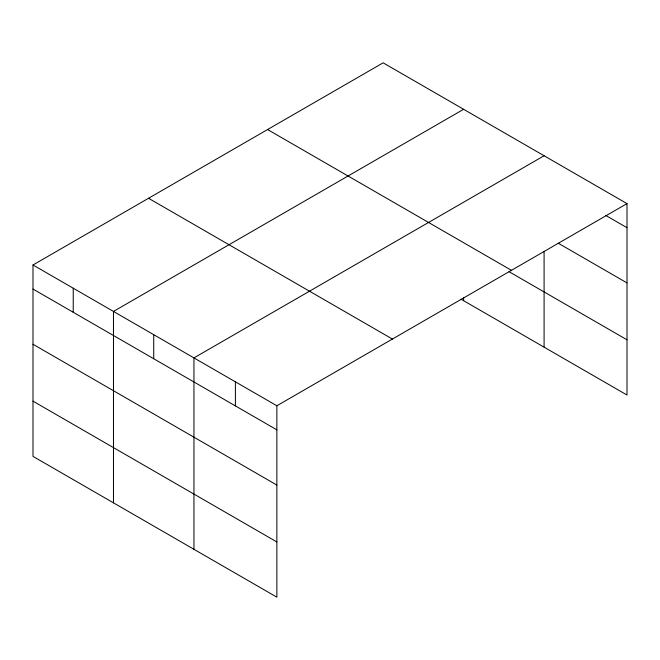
<?xml version="1.0" encoding="UTF-8"?>
<svg xmlns="http://www.w3.org/2000/svg" width="660" height="660" viewBox="0 0 660 660"><rect width="100%" height="100%" fill="white"/><g stroke="black" fill="none" stroke-linecap="round" stroke-linejoin="round"><path stroke-width="0.99" d="M33 264.982L276.862 405.768L276.862 597.168L33 456.382L33 264.982L383.138 62.832L627 203.618L627 395.018L460.985 299.178M463.609 109.288L113.479 311.438L113.479 502.837M544.087 155.752L193.949 357.901L193.949 549.302M276.862 405.768L627 203.618M605.831 215.465L627 227.692M558.203 243.185L627 282.909M267.589 129.542L511.459 270.328M509.099 271.73L627 339.801M148.541 198.272L392.411 339.058M33 289.047L276.862 429.841M33 344.264L276.862 485.059M33 401.156L276.862 541.951M544.087 251.295L544.087 347.152M463.609 297.619L463.609 300.688M235.405 381.835L235.405 405.908M153.714 334.67L153.714 358.743M73.235 288.205L73.235 312.279"/></g></svg>
